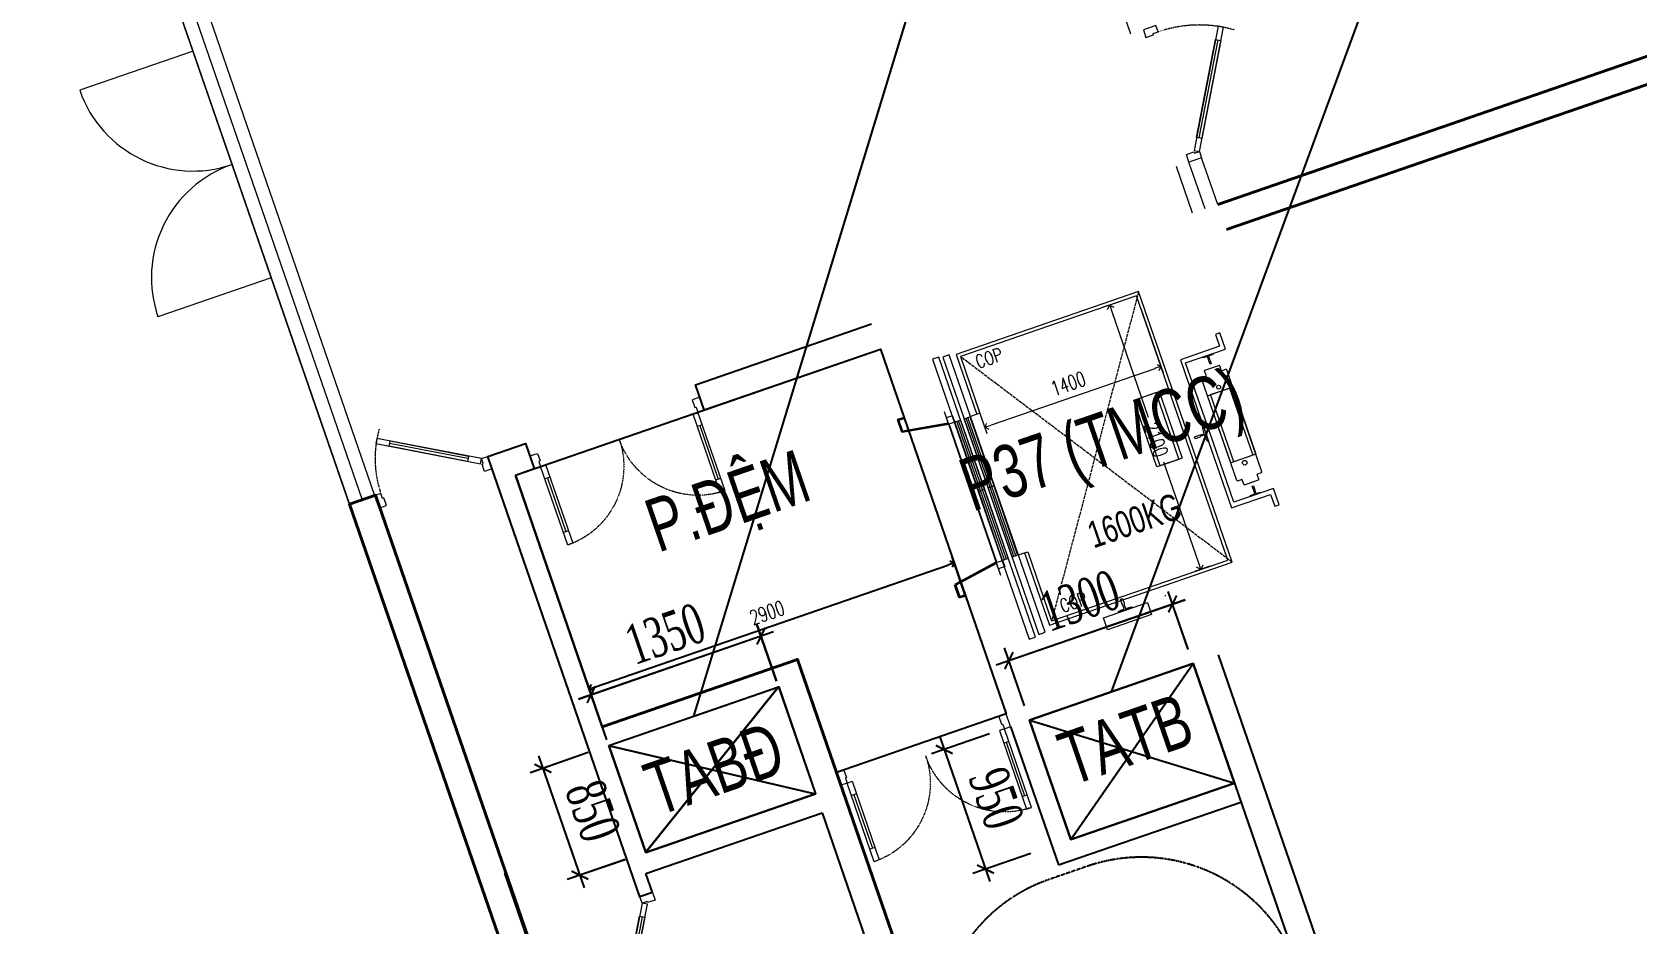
# Model space of a CAD drawing. Header units: millimetres. Extents: x -361340115 to 361596335, y -276742102 to 277032639.
# Drawn here: x 93894 to 105949, y 45384 to 52083 of the extents above; entities that cross this region are included whole.
import ezdxf
from ezdxf.enums import TextEntityAlignment as Align

# ---------------------------------------------------------------- set-up
doc = ezdxf.new("R2010")
doc.units = ezdxf.units.MM
doc.header["$MEASUREMENT"] = 0
for name, pattern in [('Xref_ST_MBDV Cot vach 30.7.2022$0$ACAD_ISO02W100', [15, 12, -3]), ('Xref_ST_MBDV Cot vach 30.7.2022$0$HIDDEN', [0.375, 0.25, -0.125]), ('Xref_ST_MBDV Cot vach 30.7.2022$0$HIDDEN2', [0.1875, 0.125, -0.0625])]:
    doc.linetypes.add(name, pattern=pattern)
for name, color, linetype in [('A-LANDSCAPE', 83, 'Continuous'), ('KT-Net manh', 139, 'Continuous'), ('P - Ong cap nuoc lanh', 4, 'Continuous'), ('Xref_ST_MBDV Cot vach 30.7.2022$0$IDEA - dim', 251, 'Continuous'), ('Xref_ST_MBDV Cot vach 30.7.2022$0$KT-Khuat', 9, 'Xref_ST_MBDV Cot vach 30.7.2022$0$HIDDEN'), ('Xref_ST_MBDV Cot vach 30.7.2022$0$KT-Net manh', 139, 'Continuous'), ('Xref_ST_MBDV Cot vach 30.7.2022$0$KT-Text', 7, 'Continuous'), ('Xref_ST_MBDV Cot vach 30.7.2022$0$ST_MBDV Cot vach 220803$0$Xref_ST_MBDV Cot vach 30.7.2022$0$KT-Tuong', 1, 'Continuous')]:
    doc.layers.add(name, color=color, linetype=linetype)
doc.layers.add('A-REVCLOUD', color=7, linetype='Continuous', true_color=0xfa291e)
for name, color, linetype, lineweight in [('KT-Net cat', 1, 'Continuous', 40), ('KT-Net cua', 87, 'Continuous', 9), ('KT-Net thay', 7, 'Continuous', 15), ('Xref_ST_MBDV Cot vach 30.7.2022$0$CUA', 37, 'Continuous', 13), ('Xref_ST_MBDV Cot vach 30.7.2022$0$KT-Noi that', 36, 'Continuous', 9)]:
    doc.layers.add(name, color=color, linetype=linetype, lineweight=lineweight)
doc.layers.add('MEP', color=130, linetype='Continuous', plot=False)
doc.styles.add('HBA-DimT', font='ARCHS.SHX', dxfattribs={"width": 0.8})
doc.styles.add('vntimeh.shx', font='vntimeh.shx', dxfattribs={"width": 0.65})
doc.styles.add('Xref_ST_MBDV Cot vach 30.7.2022$0$Arial', font='arial.ttf', dxfattribs={"width": 0.7})
doc.styles.add('Xref_ST_MBDV Cot vach 30.7.2022$0$ROMANS', font='ROMANS.SHX')
doc.styles.add('Xref_ST_MBDV Cot vach 30.7.2022$0$xref.N.Cot vach tang N2$0$DIM', font='vnsimli.shx', dxfattribs={"width": 0.7})
doc.dimstyles.new('1-150-HVAC DIM', dxfattribs={"dimscale": 100, "dimtxt": 3, "dimasz": 1, "dimexe": 1, "dimexo": 0, "dimgap": 1, "dimtad": 1, "dimdec": 0, "dimrnd": 10, "dimzin": 0, "dimdsep": 46, "dimtxsty": 'vntimeh.shx', "dimblk": 'ARCHTICK', "dimcen": 0.2, "dimdle": 1, "dimclrd": 7, "dimclre": 7, "dimclrt": 150, "dimadec": 0, "dimazin": 0, "dimtm": 1e-09, "dimtfac": 1, "dimtdec": 0, "dimtix": 1, "dimtmove": 0, "dimatfit": 3, "dimfxl": 3.6, "dimfxlon": 1, "dimtzin": 0, "dimarcsym": 0})
doc.dimstyles.new('HBA_150', dxfattribs={"dimscale": 150, "dimtxt": 2.5, "dimasz": 2, "dimexe": 1, "dimexo": 1, "dimgap": 1, "dimtad": 1, "dimdec": 0, "dimdsep": 46, "dimtxsty": 'HBA-DimT', "dimblk": 'ARCHTICK', "dimcen": 1, "dimdle": 1, "dimclrd": 44, "dimclre": 44, "dimclrt": 256, "dimadec": 1, "dimazin": 2, "dimtfac": 1, "dimtdec": 0, "dimtix": 1, "dimtmove": 1, "dimatfit": 2, "dimldrblk": 'OPEN90', "dimfxl": 4, "dimtolj": 1, "dimtzin": 0, "dimlwd": -1, "dimlwe": -1, "dimarcsym": 0})
doc.dimstyles.new('Xref_ST_MBDV Cot vach 30.7.2022$0$xref.N.Cot vach tang N2$0$CCU 1-100 A1', dxfattribs={"dimscale": 100, "dimtxt": 2.2, "dimasz": 1, "dimexe": 1, "dimexo": 0, "dimgap": 1, "dimtad": 1, "dimdec": 0, "dimdsep": 46, "dimtxsty": 'Xref_ST_MBDV Cot vach 30.7.2022$0$xref.N.Cot vach tang N2$0$DIM', "dimblk1": 'Xref_ST_MBDV Cot vach 30.7.2022$0$xref.N.Cot vach tang N2$0$_ARCHTICK', "dimblk2": 'Xref_ST_MBDV Cot vach 30.7.2022$0$xref.N.Cot vach tang N2$0$_ARCHTICK', "dimsah": 1, "dimcen": 0, "dimdle": 1, "dimclrd": 256, "dimclre": 256, "dimclrt": 31, "dimadec": 0, "dimazin": 0, "dimtfac": 1, "dimtdec": 0, "dimtix": 1, "dimtmove": 2, "dimatfit": 3, "dimldrblk": 'Xref_ST_MBDV Cot vach 30.7.2022$0$xref.N.Cot vach tang N2$0$_ARCHTICK', "dimfxl": 8, "dimtolj": 1, "dimarcsym": 0})

# ---------------------------------------------------------------- blocks, each defined once
blk = doc.blocks.new('*U11')
for p, q in [((-1260, 525), (-1300, 525)), ((-1280, 100), (-1280, 525)), ((-90, 525), (-50, 525)), ((-70, 100), (-70, 525)), ((-1260, 100), (-1300, 100)), ((-90, 100), (-50, 100))]:
    blk.add_line(p, q)
for points in [[(-1300, 0), (-1260, 0), (-1260, 625), (-1300, 625)], [(-50, 0), (-90, 0), (-90, 625), (-50, 625)], [(-1350, -100), (-1290, -100), (-1290, -40), (-1300, -40), (-1300, 0), (-1350, 0)], [(0, -100), (-60, -100), (-60, -40), (-50, -40), (-50, 0), (0, 0)]]:
    blk.add_lwpolyline(points, close=True)
at = {"linetype": 'Xref_ST_MBDV Cot vach 30.7.2022$0$HIDDEN2'}
for centre, start, end in [((-1300, 0), 0, 90), ((-50, 0), 90, 180)]:
    blk.add_arc(centre, 625, start, end, dxfattribs=at)
blk = doc.blocks.new('*U13')
blk.add_line((147, -33), (666, -333))
for points in [[(0, 100), (60, 100), (60, 40), (50, 40), (50, 0), (0, 0)], [(50, 0), (743, -400), (763, -365), (70, 35)], [(900, 100), (840, 100), (840, 40), (850, 40), (850, 0), (900, 0)], [(137, -50), (157, -15), (676, -315), (656, -350)]]:
    blk.add_lwpolyline(points, close=True)
at = {"linetype": 'Xref_ST_MBDV Cot vach 30.7.2022$0$HIDDEN'}
blk.add_arc((50, 0), 800, 324.9505, 0, dxfattribs=at)
blk = doc.blocks.new('Xref_ST_MBDV Cot vach 30.7.2022$0$xref.N.Cot vach tang N2$0$_Open90')
at = {"color": 0, "linetype": 'ByBlock', "lineweight": -2}
for p, q in [((0, 0), (-1, 0)), ((-0.5, 0.5), (0, 0)), ((0, 0), (-0.5, -0.5))]:
    blk.add_line(p, q, dxfattribs=at)
blk = doc.blocks.new('*D31')
at = {"layer": 'Defpoints', "color": 5, "transparency": 16777216}
for p, q in [((100908, 47839), (100804, 48142)), ((98126, 47165), (100773, 48079)), ((98167, 46893), (98062, 47196))]:
    blk.add_line(p, q, dxfattribs=at)
at = {"layer": 'Defpoints', "color": 0, "transparency": 16777216}
for p in [(100820, 48095), (100908, 47839), (98167, 46893)]:
    blk.add_point(p, dxfattribs=at)
at = {"layer": 'Defpoints', "color": 5, "transparency": 16777216, "xscale": 50, "yscale": 50, "zscale": 50}
for p, rotation in [((100820, 48095), 19.04713795401963), ((98079, 47149), 199.0471379540196)]:
    blk.add_blockref('Xref_ST_MBDV Cot vach 30.7.2022$0$xref.N.Cot vach tang N2$0$_Open90', p, dxfattribs=dict(at, rotation=rotation))
at = {"layer": 'Defpoints', "color": 5, "transparency": 16777216, "insert": (99415, 47721), "char_height": 110, "attachment_point": 5, "rotation": 19.0471, "style": 'Xref_ST_MBDV Cot vach 30.7.2022$0$xref.N.Cot vach tang N2$0$DIM'}
blk.add_mtext('\\A1;2900', dxfattribs=at)
blk = doc.blocks.new('Xref_ST_MBDV Cot vach 30.7.2022$0$xref.N.Cot vach tang N2$0$_ARCHTICK')
at = {"color": 0, "linetype": 'ByBlock', "const_width": 0.15}
blk.add_lwpolyline([(-0.5, -0.5), (0.5, 0.5)], dxfattribs=at)
blk = doc.blocks.new('*D48')
at = {"layer": 'Defpoints', "color": 0, "transparency": 16777216}
for p in [(-79431, 38818, 0), (-79498, 38795), (-78746, 36833, 0)]:
    blk.add_point(p, dxfattribs=at)
at = {"layer": 'Xref_ST_MBDV Cot vach 30.7.2022$0$KT-Noi that', "color": 5, "transparency": 16777216}
for p, q in [((-79431, 38818), (-79546, 38779)), ((-79482, 38748), (-79208, 37954)), ((-78829, 36857), (-79092, 37616)), ((-78746, 36833), (-78860, 36794))]:
    blk.add_line(p, q, dxfattribs=at)
for p, xscale, yscale, zscale, rotation in [((-79498, 38795), 50, 50, 50, 109.0471379549027), ((-78813, 36810), 49.99999999999999, 49.99999999999999, 49.99999999999999, 289.0471379549027)]:
    blk.add_blockref('Xref_ST_MBDV Cot vach 30.7.2022$0$xref.N.Cot vach tang N2$0$_Open90', p, dxfattribs=dict(at, xscale=xscale, yscale=yscale, zscale=zscale, rotation=rotation))
at = {"layer": 'Xref_ST_MBDV Cot vach 30.7.2022$0$KT-Noi that', "color": 5, "transparency": 16777216, "insert": (-79150, 37785), "char_height": 110, "attachment_point": 5, "rotation": 289.0471, "style": 'Xref_ST_MBDV Cot vach 30.7.2022$0$xref.N.Cot vach tang N2$0$DIM'}
blk.add_mtext('\\A1;2100', dxfattribs=at)
blk = doc.blocks.new('*D49')
at = {"layer": 'Defpoints', "color": 0, "transparency": 16777216}
for p in [(-79263, 38770, 0), (-80505, 38077), (-80436, 37877)]:
    blk.add_point(p, dxfattribs=at)
at = {"layer": 'Xref_ST_MBDV Cot vach 30.7.2022$0$KT-Noi that', "color": 5, "transparency": 16777216}
for p, q in [((-79263, 38770), (-79096, 38287)), ((-79160, 38317), (-80389, 37893)), ((-80505, 38077), (-80420, 37830))]:
    blk.add_line(p, q, dxfattribs=at)
at = {"layer": 'Xref_ST_MBDV Cot vach 30.7.2022$0$KT-Noi that', "color": 5, "transparency": 16777216, "xscale": 50, "yscale": 50, "zscale": 50}
for p, rotation in [((-79113, 38334), 19.04713795289079), ((-80436, 37877), 199.0471379528908)]:
    blk.add_blockref('Xref_ST_MBDV Cot vach 30.7.2022$0$xref.N.Cot vach tang N2$0$_Open90', p, dxfattribs=dict(at, rotation=rotation))
at = {"layer": 'Xref_ST_MBDV Cot vach 30.7.2022$0$KT-Noi that', "color": 5, "transparency": 16777216, "insert": (-79809, 38205), "char_height": 110, "attachment_point": 5, "rotation": 19.0471, "style": 'Xref_ST_MBDV Cot vach 30.7.2022$0$xref.N.Cot vach tang N2$0$DIM'}
blk.add_mtext('\\A1;1400', dxfattribs=at)
blk = doc.blocks.new('*U60')
blk.add_line((-147, -33), (-580, -283))
for points in [[(-800, 100), (-740, 100), (-740, 40), (-750, 40), (-750, 0), (-800, 0)], [(-50, 0), (-656, -350), (-676, -315), (-70, 35)], [(0, 100), (-60, 100), (-60, 40), (-50, 40), (-50, 0), (0, 0)], [(-137, -50), (-157, -15), (-590, -265), (-570, -300)]]:
    blk.add_lwpolyline(points, close=True)
at = {"linetype": 'Xref_ST_MBDV Cot vach 30.7.2022$0$HIDDEN'}
blk.add_arc((-50, 0), 700, 180, 215.0495, dxfattribs=at)
blk = doc.blocks.new('*U64')
blk.add_line((147, -33), (796, -408))
for points in [[(0, 100), (60, 100), (60, 40), (50, 40), (50, 0), (0, 0)], [(50, 0), (873, -475), (893, -440), (70, 35)], [(1050, 100), (990, 100), (990, 40), (1000, 40), (1000, 0), (1050, 0)], [(137, -50), (157, -15), (806, -390), (786, -425)]]:
    blk.add_lwpolyline(points, close=True)
at = {"linetype": 'Xref_ST_MBDV Cot vach 30.7.2022$0$HIDDEN'}
blk.add_arc((50, 0), 950, 324.9505, 0, dxfattribs=at)
blk = doc.blocks.new('_ARCHTICK')
at = {"color": 0, "linetype": 'ByBlock', "const_width": 0.15}
blk.add_lwpolyline([(-0.5, -0.5), (0.5, 0.5)], dxfattribs=at)
blk = doc.blocks.new('*D201')
at = {"layer": 'Defpoints', "color": 0, "transparency": 16777216}
for p in [(22035, -80390, 0), (22167, -80773, 0), (20891, -81213, 0)]:
    blk.add_point(p, dxfattribs=at)
at = {"layer": 'KT-Net manh', "color": 7, "lineweight": -2, "transparency": 16777216}
for p, q in [((20664, -80863, 0), (22129, -80357, 0)), ((22152, -80730, 0), (22002, -80295, 0)), ((20876, -81170, 0), (20726, -80736, 0))]:
    blk.add_line(p, q, dxfattribs=at)
at = {"layer": 'KT-Net manh', "color": 7, "lineweight": -2, "transparency": 16777216, "xscale": 100, "yscale": 100, "zscale": 100}
for p, rotation in [((22035, -80390, 0), 19.04713795402026), ((20759, -80830, 0), 199.0471379540203)]:
    blk.add_blockref('_ARCHTICK', p, dxfattribs=dict(at, rotation=rotation))
at = {"layer": 'KT-Net manh', "color": 150, "transparency": 16777216, "insert": (21315, -80374, 0), "char_height": 300, "attachment_point": 5, "rotation": 19.0471, "style": 'vntimeh.shx'}
blk.add_mtext('1350', dxfattribs=at)
blk = doc.blocks.new('*D202')
at = {"layer": 'Defpoints', "color": 0, "transparency": 16777216}
for p in [(20891, -81213, 0), (21169, -82017, 0), (20674, -82187, 0)]:
    blk.add_point(p, dxfattribs=at)
at = {"layer": 'KT-Net manh', "color": 7, "lineweight": -2, "transparency": 16777216}
for p, q in [((20737, -81266, 0), (20302, -81417, 0)), ((20364, -81289, 0), (20706, -82282, 0)), ((21014, -82070, 0), (20579, -82220, 0))]:
    blk.add_line(p, q, dxfattribs=at)
at = {"layer": 'KT-Net manh', "color": 7, "lineweight": -2, "transparency": 16777216, "xscale": 100, "yscale": 100, "zscale": 100}
for p, rotation in [((20396, -81384, 0), 109.0456911567902), ((20674, -82187, 0), 289.0456911567902)]:
    blk.add_blockref('_ARCHTICK', p, dxfattribs=dict(at, rotation=rotation))
at = {"layer": 'KT-Net manh', "color": 150, "transparency": 16777216, "insert": (20771, -81704, 0), "char_height": 300, "attachment_point": 5, "rotation": 289.0457, "style": 'vntimeh.shx'}
blk.add_mtext('850', dxfattribs=at)
blk = doc.blocks.new('*D203')
at = {"layer": 'Defpoints', "color": 0, "transparency": 16777216}
for p in [(25126, -80149, 0), (25280, -80597, 0), (24052, -81021, 0)]:
    blk.add_point(p, dxfattribs=at)
at = {"layer": 'KT-Net manh', "color": 7, "lineweight": -2, "transparency": 16777216}
for p, q in [((23802, -80606, 0), (25220, -80117, 0)), ((25243, -80490, 0), (25093, -80055, 0)), ((24014, -80914, 0), (23864, -80479, 0))]:
    blk.add_line(p, q, dxfattribs=at)
at = {"layer": 'KT-Net manh', "color": 7, "lineweight": -2, "transparency": 16777216, "xscale": 100, "yscale": 100, "zscale": 100}
for p, rotation in [((25126, -80149, 0), 19.04713795519104), ((23897, -80574, 0), 199.047137955191)]:
    blk.add_blockref('_ARCHTICK', p, dxfattribs=dict(at, rotation=rotation))
at = {"layer": 'KT-Net manh', "color": 150, "transparency": 16777216, "insert": (24430, -80125, 0), "char_height": 300, "attachment_point": 5, "rotation": 19.0471, "style": 'vntimeh.shx'}
blk.add_mtext('1300', dxfattribs=at)
blk = doc.blocks.new('*D204')
at = {"layer": 'Defpoints', "color": 0, "transparency": 16777216}
for p in [(25280, -80597, 0), (25590, -81495, 0), (23721, -82141, 0)]:
    blk.add_point(p, dxfattribs=at)
at = {"layer": 'KT-Net manh', "color": 7, "lineweight": -2, "transparency": 16777216}
for p, q in [((23751, -81125, 0), (23316, -81275, 0)), ((23378, -81148, 0), (23753, -82235, 0)), ((24061, -82023, 0), (23626, -82173, 0))]:
    blk.add_line(p, q, dxfattribs=at)
at = {"layer": 'KT-Net manh', "color": 7, "lineweight": -2, "transparency": 16777216, "xscale": 100, "yscale": 100, "zscale": 100}
for p, rotation in [((23411, -81243, 0), 109.0471379540137), ((23721, -82141, 0), 289.0471379540137)]:
    blk.add_blockref('_ARCHTICK', p, dxfattribs=dict(at, rotation=rotation))
at = {"layer": 'KT-Net manh', "color": 150, "transparency": 16777216, "insert": (23802, -81610, 0), "char_height": 300, "attachment_point": 5, "rotation": 289.0471, "style": 'vntimeh.shx'}
blk.add_mtext('950', dxfattribs=at)
blk = doc.blocks.new('_Open90')
at = {"color": 0, "linetype": 'ByBlock', "lineweight": -2}
for p, q in [((-0.5, 0.5), (0, 0)), ((0, 0), (-1, 0)), ((0, 0), (-0.5, -0.5))]:
    blk.add_line(p, q, dxfattribs=at)
blk = doc.blocks.new('A$C173A3734')
at = {"layer": 'Xref_ST_MBDV Cot vach 30.7.2022$0$KT-Net manh'}
for p, q in [((-2169.6, -1376.4), (-2137, -1470.7)), ((-1787.5, -1410.6), (-2137, -1470.7)), ((-1789.2, -1405.7), (-2133.6, -1465.4)), ((-1428.5, -2450.4), (-1740.7, -2618.7)), ((-1426.9, -2455.2), (-1734.7, -2620.7)), ((-1708.1, -2713), (-1740.7, -2618.7))]:
    blk.add_line(p, q, dxfattribs=at)
for points in [[(-2169.6, -1376.4), (-2122.4, -1360.1)], [(-2133.6, -1465.4), (-2163.3, -1379.5), (-2120.7, -1364.8)], [(-1734.7, -2620.7), (-1705, -2706.7), (-1662.5, -2692)], [(-1708.1, -2713), (-1660.9, -2696.7)]]:
    blk.add_lwpolyline(points, dxfattribs=at)
at = {"layer": 'Xref_ST_MBDV Cot vach 30.7.2022$0$KT-Noi that', "linetype": 'Continuous', "ltscale": 2}
for p, q in [((-359.2, -415, 0), (-1729.9, -888.2, 0)), ((-374.7, -446.7, 0), (-1698.1, -903.6, 0)), ((310.6, -2431.8), (-374.7, -446.7, 0)), ((342.4, -2447.2), (-359.2, -415, 0)), ((-1860.9, -907), (-1908.2, -923.3)), ((-1908.2, -923.3), (-1182, -3026.5)), ((-1134.8, -3010.1), (-1860.9, -907)), ((-1729.9, -888.2, 0), (-1574.8, -1337.2)), ((-1698.1, -903.6, 0), (-1551.2, -1329)), ((120.4, -907.1), (198.4, -880.2)), ((124.7, -912), (120.4, -907.1)), ((158.5, -902.6), (124.7, -912)), ((166.5, -925.9), (158.5, -902.6)), ((198, -886.7), (165.6, -900.2)), ((165.6, -900.2), (173.6, -923.5)), ((169.1, -935.6), (166.5, -925.9)), ((177.4, -959.6), (169.1, -935.6)), ((173.6, -923.5), (177.1, -932.9)), ((177.1, -932.9), (185.9, -956.7)), ((185.9, -956.7), (177.4, -959.6)), ((198.4, -880.2), (198, -886.7)), ((378.1, -1833.6), (113.4, -1066.8)), ((116.2, -1061), (145.3, -1050.9)), ((148.2, -1045.1), (136.5, -1011.2)), ((139.3, -1005.3), (244, -969.2)), ((261.6, -1005.9), (249.9, -972)), ((267.5, -1008.8), (296.6, -998.7)), ((567.1, -1768.3), (302.4, -1001.6)), ((-394.8, -1231.3), (-205.8, -1166)), ((-371.2, -1223.1), (-229.4, -1174.1)), ((-229.4, -1174.1), (-56.4, -1675.1)), ((-205.8, -1166), (-32.8, -1667)), ((158.3, -1196.9), (347.3, -1131.6)), ((332.5, -1701.6), (158.3, -1196.9)), ((181.9, -1188.7), (323.7, -1139.8)), ((356.2, -1693.5), (181.9, -1188.7)), ((323.7, -1139.8), (497.9, -1644.5)), ((347.3, -1131.6), (521.6, -1636.4)), ((-1820.2, -1316.1), (-1395.9, -2544.9)), ((-221.8, -1732.2), (-394.8, -1231.3)), ((-198.2, -1724.1), (-371.2, -1223.1)), ((-1756.6, -1347), (-1803.8, -1363.3)), ((-1803.8, -1363.3), (-1787.5, -1410.6)), ((-1787.5, -1410.6), (-1740.3, -1394.3)), ((-1423.8, -2448.7), (-1782.8, -1408.9)), ((-1740.3, -1394.3), (-1756.6, -1347)), ((-1551.2, -1329), (-1622.1, -1353.5)), ((120.8, -1434.6), (127.5, -1429.6)), ((133.2, -1482.7), (120.8, -1434.6)), ((127.5, -1429.6), (164.7, -1537.4)), ((59.4, -1505), (95.3, -1492.6)), ((64.6, -1520.1), (59.4, -1505)), ((100.5, -1507.7), (64.6, -1520.1)), ((95.3, -1492.6), (105.8, -1492.2)), ((109, -1501.6), (100.5, -1507.7)), ((105.8, -1492.2), (133.2, -1482.7)), ((136.4, -1492.2), (109, -1501.6)), ((156.4, -1537.7), (136.4, -1492.2)), ((164.7, -1537.4), (156.4, -1537.7)), ((-32.8, -1667), (-221.8, -1732.2)), ((-56.4, -1675.1), (-198.2, -1724.1)), ((521.6, -1636.4), (332.5, -1701.6)), ((497.9, -1644.5), (356.2, -1693.5)), ((543.9, -1823.5), (532.3, -1790.1)), ((535.2, -1784.2), (564.3, -1774.2)), ((383.9, -1836.4), (413, -1826.4)), ((430.4, -1862.6), (418.9, -1829.2)), ((436.3, -1865.5), (541, -1829.3)), ((559.5, -1926.1), (481.5, -1953)), ((493.9, -1876.5), (502.5, -1873.6)), ((502.7, -1900.4), (493.9, -1876.5)), ((502.5, -1873.6), (510.7, -1897.6)), ((506.2, -1909.8), (502.7, -1900.4)), ((514.3, -1933.1), (506.2, -1909.8)), ((510.7, -1897.6), (513.3, -1907.3)), ((513.3, -1907.3), (521.3, -1930.6)), ((521.3, -1930.6), (555.1, -1921.3)), ((555.1, -1921.3), (559.5, -1926.1)), ((481.5, -1953), (481.9, -1946.6)), ((481.9, -1946.6), (514.3, -1933.1)), ((-1263.1, -2393.2), (-1192.2, -2368.8)), ((-1215.9, -2376.9, 0), (-1028.2, -2920.4, 0)), ((-1192.2, -2368.8), (-1012.7, -2888.7)), ((-1428.5, -2450.4), (-1381.3, -2434)), ((-1412.2, -2497.6), (-1428.5, -2450.4)), ((-1365, -2481.3), (-1412.2, -2497.6)), ((-1381.3, -2434), (-1365, -2481.3)), ((-1028.2, -2920.4, 0), (342.4, -2447.2)), ((-1012.7, -2888.7), (310.6, -2431.8)), ((-495.5, -2726), (-480.4, -2720.7)), ((-483.1, -2761.9), (-495.5, -2726)), ((-477, -2770.4), (-483.1, -2761.9)), ((-480.4, -2720.7), (-468, -2756.7)), ((-467.6, -2797.8), (-477, -2770.4)), ((-468, -2756.7), (-467.6, -2767.1)), ((-467.6, -2767.1), (-458.1, -2794.5)), ((-158.3, -2703.7), (-158.6, -2695.3)), ((-513, -2817.7), (-467.6, -2797.8)), ((-405, -2788.9), (-512.8, -2826.1)), ((-458.1, -2794.5), (-410, -2782.1)), ((-410, -2782.1), (-405, -2788.9)), ((-1182, -3026.5), (-1134.8, -3010.1))]:
    blk.add_line(p, q, dxfattribs=at)
at = {"layer": 'Xref_ST_MBDV Cot vach 30.7.2022$0$KT-Noi that', "linetype": 'Xref_ST_MBDV Cot vach 30.7.2022$0$ACAD_ISO02W100', "ltscale": 2}
for p, q in [((-359.2, -415, 0), (-1012.7, -2888.7)), ((342.4, -2447.2), (-1698.1, -903.6, 0))]:
    blk.add_line(p, q, dxfattribs=at)
at = {"layer": 'Xref_ST_MBDV Cot vach 30.7.2022$0$KT-Noi that', "linetype": 'Continuous', "ltscale": 2}
for points in [[(146.1, -1483.5), (338.1, -2039.6), (632.1, -1938.1), (663.1, -2027.9), (696.2, -2016.5), (653.8, -1893.6), (355.1, -1996.7), (174.5, -1473.7), (-6, -950.8), (292.7, -847.7), (250.2, -724.8), (217.1, -736.2), (248.1, -826), (-45.8, -927.5), (146.1, -1483.5)], [(-1062.4, -2974.6), (-1782, -890.3), (-1829.3, -906.6), (-1109.7, -2990.9)], [(-1740.3, -1394.3), (-1697.7, -1379.6), (-1518.2, -1899.5), (-1560.8, -1914.2)], [(-1669.4, -1369.8), (-1626.8, -1355.1), (-1447.3, -1875), (-1489.9, -1889.7)], [(-1560.8, -1914.2), (-1518.2, -1899.5), (-1338.7, -2419.4), (-1381.3, -2434)], [(-1489.9, -1889.7), (-1447.3, -1875), (-1267.9, -2394.9), (-1310.4, -2409.6)], [(-458.9, -2807.5), (-293.5, -2750.4), (-262.2, -2841.1), (-427.6, -2898.2), (-593, -2955.3), (-624.3, -2864.6), (-458.9, -2807.5)]]:
    blk.add_lwpolyline(points, close=True, dxfattribs=at)
for points in [[(-1546.6, -1909.3), (-1726.1, -1389.4)], [(-1532.4, -1904.4), (-1711.9, -1384.5)], [(-1475.7, -1884.8), (-1655.2, -1364.9)], [(-1461.5, -1879.9), (-1641, -1360)], [(-1367.1, -2429.1), (-1546.6, -1909.3)], [(-1352.9, -2424.2), (-1532.4, -1904.4)], [(-1296.2, -2404.7), (-1475.7, -1884.8)], [(-1282, -2399.8), (-1461.5, -1879.9)]]:
    blk.add_lwpolyline(points, dxfattribs=at)
for centre, radius in [((242, -1133.1), 14.5), ((437.8, -1700.2), 17.5)]:
    blk.add_circle(centre, radius, dxfattribs=at)
for centre, start, end in [((117.7, -1065.3), 109.04714, 199.04714), ((140.8, -1009.7), 109.04714, 199.04714), ((143.8, -1046.6), 289.04714, 19.04714), ((245.5, -973.5), 19.04714, 109.04714), ((266, -1004.4), 199.04714, 289.04714), ((298.1, -1003.1), 19.04714, 109.04714), ((536.7, -1788.6), 109.04714, 199.04714), ((562.8, -1769.8), 289.04714, 19.04714), ((382.4, -1832.1), 199.04714, 289.04714), ((414.5, -1830.7), 19.04714, 109.04714), ((434.8, -1861.1), 199.04714, 289.04714), ((539.5, -1825), 289.04714, 19.04714)]:
    blk.add_arc(centre, 4.61, start, end, dxfattribs=at)
at = {"layer": 'Xref_ST_MBDV Cot vach 30.7.2022$0$KT-Noi that', "linetype": 'Continuous', "ltscale": 2, "style": 'Xref_ST_MBDV Cot vach 30.7.2022$0$ROMANS', "width": 0.75}
for p in [(-1482.9, -914, 0), (-849.8, -2747.8)]:
    blk.add_text('COP', height=100, rotation=19.04714, dxfattribs=at).set_placement(p, align=Align.MIDDLE)
at = {"layer": 'Xref_ST_MBDV Cot vach 30.7.2022$0$KT-Noi that', "color": 5}
dim = blk.add_linear_dim(base=(-1514.8, -1434.6), p1=(-342.1, -541.3, 0), p2=(-1583.9, -1234.5), angle=199.04714, dimstyle='Xref_ST_MBDV Cot vach 30.7.2022$0$xref.N.Cot vach tang N2$0$CCU 1-100 A1', override={"dimscale": 50, "dimblk1": 'Xref_ST_MBDV Cot vach 30.7.2022$0$xref.N.Cot vach tang N2$0$_Open90', "dimblk2": 'Xref_ST_MBDV Cot vach 30.7.2022$0$xref.N.Cot vach tang N2$0$_Open90', "dimclrd": 5, "dimclre": 5, "dimclrt": 5, "dimlwd": 65535, "dimlwe": 65535}, dxfattribs=at)
dim.commit()
dim.dimension.update_dxf_attribs({"geometry": '*D49', "text_midpoint": (-887.3, -1106.9), "insert": (78921.3, -39311.5)})
dim = blk.add_linear_dim(base=(-577.2, -516.6, 0), p1=(175.4, -2478.5), p2=(-510, -493.4, 0), angle=289.04714, dimstyle='Xref_ST_MBDV Cot vach 30.7.2022$0$xref.N.Cot vach tang N2$0$CCU 1-100 A1', override={"dimscale": 50, "dimblk1": 'Xref_ST_MBDV Cot vach 30.7.2022$0$xref.N.Cot vach tang N2$0$_Open90', "dimblk2": 'Xref_ST_MBDV Cot vach 30.7.2022$0$xref.N.Cot vach tang N2$0$_Open90', "dimclrd": 5, "dimclre": 5, "dimclrt": 5, "dimlwd": 65535, "dimlwe": 65535}, dxfattribs=at)
dim.commit()
dim.dimension.update_dxf_attribs({"geometry": '*D48', "text_midpoint": (-228.5, -1526.5, 0), "dimtype": 128, "insert": (78921.3, -39311.5)})
blk = doc.blocks.new('A$C3d8987ab')
at = {"layer": 'A-REVCLOUD', "color": 6}
for points, elevation in [([(21529.1, -80993), (29431.3, -55095.6), (43015, -55095.6)], -0.1), ([(43106.7, -58962.5), (32706.7, -58962.5), (24665.9, -80809.3)], 0), ([(24361.5, -81919.4), (24051.5, -81021.4), (25280.3, -80597.2), (25590.4, -81495.1), (24361.5, -81919.4)], 0), ([(24361.5, -81919.4), (25280.3, -80597.2)], 0), ([(24051.5, -81021.4), (25590.4, -81495.1)], 0)]:
    blk.add_lwpolyline(points, dxfattribs=dict(at, elevation=elevation))
at = {"layer": 'A-REVCLOUD', "color": 6, "extrusion": (4.57368e-06, 2.23012e-06, 1), "elevation": -0.1}
blk.add_lwpolyline([(20891.1, -81213.1), (22167.2, -80772.7), (22444.6, -81576.3), (21168.5, -82016.7)], close=True, dxfattribs=at)
for points in [[(22167.2, -80772.7), (21168.4, -82016.8)], [(20891.1, -81213.1), (22444.5, -81576.3)]]:
    blk.add_lwpolyline(points, dxfattribs=at)
at = {"layer": 'KT-Net manh', "color": 3}
for p1, p2, distance, picture, middle in [((24051.5, -81021.4, 0), (25280.3, -80597.2, 0), 473.7, '*D203', (24429.7, -80125.2, 0)), ((20891.1, -81213.1, 0), (22167.1, -80772.6, 0), 405.1, '*D201', (21315.3, -80373.6, 0)), ((25280.3, -80597.2, 0), (25590.4, -81495.1, 0), -1977.9, '*D204', (23802.1, -81610, 0)), ((20891.1, -81213.1, 0), (21168.5, -82016.7, 0), -523.5, '*D202', (20771.4, -81704.1, 0))]:
    dim = blk.add_aligned_dim(p1=p1, p2=p2, distance=distance, dimstyle='1-150-HVAC DIM', dxfattribs=at)
    dim.commit()
    dim.dimension.update_dxf_attribs({"geometry": picture, "text_midpoint": middle})
blk = doc.blocks.new('RKWEWE')
at = {"layer": 'P - Ong cap nuoc lanh'}
blk.add_leader([(109316, 50531, 0), (100850, 75435, 0), (80595, 75435, 0)], dimstyle='HBA_150', override={"dimgap": 1, "dimtad": 0}, dxfattribs=at)
blk = doc.blocks.new('A$Cd3fdeb23')
blk.add_blockref('RKWEWE', (-181388, -20650, 0))
blk.add_blockref('A$C3d8987ab', (-104054, 107286, 0))

msp = doc.modelspace()

# ---------------------------------------------------------------- hatches: boundary and pattern name
at = {"layer": 'A-LANDSCAPE'}
h = msp.add_hatch(dxfattribs=at)
h.set_pattern_fill('GRASS', color=256, scale=300)
h.set_pattern_definition([(109.04714, (160238.8, 39304.5), (-269.7463, 131.28946), [56.25, -368.0141]), (64.04714, (160238.8, 39304.5), (-269.7463, 131.2895), [56.25, -243.75]), (154.04714, (160238.8, 39304.5), (-131.2895, -269.7463), [56.25, -243.75])])
h.paths.add_polyline_path([(84221.4, 47516), (85710.2, 48030), (86092, 46924), (84603.2, 46410)], flags=16)
h.paths.add_polyline_path([(93574.9, 58817.4), (94633.6, 59182.9), (95449.5, 56819.8), (94390.8, 56454.3)], flags=16)
h.paths.add_polyline_path([(94655.2, 55381.9), (95903, 55812.6), (96271.8, 54744.5), (95024, 54313.7)], flags=16)
h.paths.add_polyline_path([(81932.7, 50746), (82405.3, 50909.2), (83384.3, 48073.5), (82911.7, 47910.3)], flags=16)
edge = h.paths.add_edge_path()
edge.add_line((84818.5, 54914.9), (88983.3, 56352.8))
edge.add_arc((89962.3, 53517), 3000, 19.04714, 109.04714, ccw=False)
edge.add_line((92798.1, 54496), (93091.3, 53646.6))
edge.add_line((93091.3, 53646.6), (97623.4, 55211.3))
edge.add_line((97623.4, 55211.3), (96895.7, 57319.2))
edge.add_line((96895.7, 57319.2), (99925.6, 58365.3))
edge.add_arc((101913.3, 58259.1), 1990.5, -59.10039, 176.94097, ccw=False)
edge.add_line((102935.6, 56551.1), (103383.5, 55253.7))
edge.add_line((103383.5, 55253.7), (107227.9, 56580.4))
edge.add_line((107227.9, 56580.4), (107508.3, 57561.6))
edge.add_arc((108469.8, 57286.9), 1000, 109.04714, 164.05083, ccw=False)
edge.add_line((108143.4, 58232.1), (109438.5, 58679.2))
edge.add_line((109438.5, 58679.2), (110580.7, 55370.9))
edge.add_line((110580.7, 55370.9), (112192.2, 55927.2))
edge.add_line((112192.2, 55927.2), (109587.7, 63473.7))
edge.add_arc((106645.8, 61707.3), 3431.4, 30.98173, 105.75203)
edge.add_line((105714.2, 65009.9), (76278.5, 54854.8))
edge.add_arc((77468.9, 51404.3), 3650, 109.03403, 207.7412)
edge.add_line((74238.4, 49705.3), (77737.9, 43828.7))
edge.add_line((77737.9, 43828.7), (83041.8, 45659.9))
edge.add_line((83041.8, 45659.9), (82976.5, 45848.9))
edge.add_line((82976.5, 45848.9), (89901.3, 48239.5))
edge.add_line((89901.3, 48239.5), (89160.5, 50385))
edge.add_line((89160.5, 50385), (86679.3, 49528.4))
edge.add_arc((85748.4, 52221.5), 2849.4, 109.04714, 289.06955, ccw=False)
h = msp.add_hatch(dxfattribs=at)
h.set_pattern_fill('GRASS', color=256, scale=300)
h.set_pattern_definition([(109.04714, (211384.8, 56962.35), (-269.7463, 131.28946), [56.25, -368.0141]), (64.04714, (211384.8, 56962.35), (-269.7463, 131.2895), [56.25, -243.75]), (154.04714, (211384.8, 56962.35), (-131.2895, -269.7463), [56.25, -243.75])])
edge = h.paths.add_edge_path()
edge.add_spline(control_points=[(134329.4, 22776.3), (134427.5, 19328.2), (131017.1, 18809.7), (127606.7, 18291.3), (126675.7, 21612.9), (125744.7, 24934.4), (128927.7, 26264.1)], knot_values=[2, 2, 2, 3.4483736, 3.4483736, 4.8967472, 4.8967472, 6.3451208, 6.3451208, 6.3451208], weights=[1, 0.7490384, 1, 0.7490384, 1, 0.7490384, 1], degree=2, periodic=0)
edge.add_spline(control_points=[(128927.7, 26264.1), (129840.3, 26579.1), (130752.8, 26894.2)], knot_values=[6.3451208, 6.3451208, 6.3451208, 7.3451208, 7.3451208, 7.3451208], weights=[1, 1, 1], degree=2, periodic=0)
edge.add_spline(control_points=[(130752.8, 26894.2), (130229.4, 28410.4), (129705.9, 29926.6)], knot_values=[7.3451208, 7.3451208, 7.3451208, 8.3451208, 8.3451208, 8.3451208], weights=[1, 1, 1], degree=2, periodic=0)
edge.add_spline(control_points=[(129705.9, 29926.6), (127986.5, 29333), (126267, 28739.4)], knot_values=[8.3451208, 8.3451208, 8.3451208, 9.3451208, 9.3451208, 9.3451208], weights=[1, 1, 1], degree=2, periodic=0)
edge.add_spline(control_points=[(126267, 28739.4), (126062.3, 29788.3), (125045.8, 30118.6)], knot_values=[9.3451208, 9.3451208, 9.3451208, 10.4090512, 10.4090512, 10.4090512], weights=[1, 0.8618119, 1], degree=2, periodic=0)
edge.add_spline(control_points=[(125045.8, 30118.6), (122799.5, 30611), (122281.7, 32851.5), (121763.8, 35092.1), (123566.1, 36520.3)], knot_values=[10.4090512, 10.4090512, 10.4090512, 11.5368958, 11.5368958, 12.6647404, 12.6647404, 12.6647404], weights=[1, 0.8451651, 1, 0.8451651, 1], degree=2, periodic=0)
edge.add_spline(control_points=[(123566.1, 36520.3), (124280.9, 38718.3), (122133.1, 39572.1)], knot_values=[12.6647404, 12.6647404, 12.6647404, 14.1715455, 14.1715455, 14.1715455], weights=[1, 0.7293653, 1], degree=2, periodic=0)
edge.add_spline(control_points=[(122133.1, 39572.1), (120289.4, 40437.7), (120971.1, 42357.1)], knot_values=[14.1715455, 14.1715455, 14.1715455, 15.6446197, 15.6446197, 15.6446197], weights=[1, 0.7407991, 1], degree=2, periodic=0)
edge.add_spline(control_points=[(120971.1, 42357.1), (121570.7, 43812), (120444.3, 44911)], knot_values=[15.6446197, 15.6446197, 15.6446197, 16.8331819, 16.8331819, 16.8331819], weights=[1, 0.8285513, 1], degree=2, periodic=0)
edge.add_spline(control_points=[(120444.3, 44911), (119648.3, 45675.7), (118852.3, 46440.5)], knot_values=[16.8331819, 16.8331819, 16.8331819, 17.8331819, 17.8331819, 17.8331819], weights=[1, 1, 1], degree=2, periodic=0)
edge.add_spline(control_points=[(118852.3, 46440.5), (118375.9, 46898.2), (118135.8, 47513.6)], knot_values=[17.8331819, 17.8331819, 17.8331819, 18.2666754, 18.2666754, 18.2666754], weights=[1, 0.9766022, 1], degree=2, periodic=0)
edge.add_spline(control_points=[(118135.8, 47513.6), (111293.6, 45150.8), (104451.4, 42788)], knot_values=[18.2666754, 18.2666754, 18.2666754, 19.2666754, 19.2666754, 19.2666754], weights=[1, 1, 1], degree=2, periodic=0)
edge.add_spline(control_points=[(104451.4, 42788), (104696, 42079.5), (104940.7, 41371)], knot_values=[19.2666754, 19.2666754, 19.2666754, 20.2666754, 20.2666754, 20.2666754], weights=[1, 1, 1], degree=2, periodic=0)
edge.add_spline(control_points=[(104940.7, 41371), (102175.6, 40416.3), (99410.6, 39461.7)], knot_values=[20.2666754, 20.2666754, 20.2666754, 21.2666754, 21.2666754, 21.2666754], weights=[1, 1, 1], degree=2, periodic=0)
edge.add_spline(control_points=[(99410.6, 39461.7), (99590.7, 38939.6), (99770.8, 38417.5)], knot_values=[21.2666754, 21.2666754, 21.2666754, 22.2666754, 22.2666754, 22.2666754], weights=[1, 1, 1], degree=2, periodic=0)
edge.add_spline(control_points=[(99770.8, 38417.5), (105230.6, 40301.2), (110690.3, 42184.8)], knot_values=[22.2666754, 22.2666754, 22.2666754, 23.2666754, 23.2666754, 23.2666754], weights=[1, 1, 1], degree=2, periodic=0)
edge.add_spline(control_points=[(110690.3, 42184.8), (110749.3, 42231.2), (110756.6, 42305.9)], knot_values=[23.2666754, 23.2666754, 23.2666754, 24.0727035, 24.0727035, 24.0727035], weights=[1, 0.9198831, 1], degree=2, periodic=0)
edge.add_spline(control_points=[(110756.6, 42305.9), (110868.5, 42820.9), (110980.4, 43335.8)], knot_values=[24.0727035, 24.0727035, 24.0727035, 25.0727035, 25.0727035, 25.0727035], weights=[1, 1, 1], degree=2, periodic=0)
edge.add_spline(control_points=[(110980.4, 43335.8), (111105.8, 43953), (111708.3, 44136.3)], knot_values=[25.0727035, 25.0727035, 25.0727035, 26.1476987, 26.1476987, 26.1476987], weights=[1, 0.8589926, 1], degree=2, periodic=0)
edge.add_spline(control_points=[(111708.3, 44136.3), (113914.5, 44895.3), (116120.7, 45654.2)], knot_values=[26.1476987, 26.1476987, 26.1476987, 27.1476987, 27.1476987, 27.1476987], weights=[1, 1, 1], degree=2, periodic=0)
edge.add_spline(control_points=[(116120.7, 45654.2), (116983.4, 45952.4), (117281.7, 45089.7)], knot_values=[27.1476987, 27.1476987, 27.1476987, 28.71843, 28.71843, 28.71843], weights=[1, 0.7071298, 1], degree=2, periodic=0)
edge.add_spline(control_points=[(117281.7, 45089.7), (121446.3, 33044.3), (125610.9, 20999)], knot_values=[28.71843, 28.71843, 28.71843, 29.71843, 29.71843, 29.71843], weights=[1, 1, 1], degree=2, periodic=0)
edge.add_spline(control_points=[(125610.9, 20999), (126798.1, 17565.5), (130431, 17565.5)], knot_values=[29.71843, 29.71843, 29.71843, 30.9563482, 30.9563482, 30.9563482], weights=[1, 0.8144828, 1], degree=2, periodic=0)
edge.add_line((130431, 17565.5), (135970.9, 17565.5))
edge.add_spline(control_points=[(135970.9, 17565.5), (141429.1, 17565.5), (141429.1, 24644.3)], knot_values=[31.9563482, 31.9563482, 31.9563482, 33.5271445, 33.5271445, 33.5271445], weights=[1, 0.7071068, 1], degree=2, periodic=0)
edge.add_spline(control_points=[(141429.1, 24644.3), (141429.1, 25654.9), (141429.1, 26665.5)], knot_values=[33.5271445, 33.5271445, 33.5271445, 34.5271445, 34.5271445, 34.5271445], weights=[1, 1, 1], degree=2, periodic=0)
edge.add_spline(control_points=[(141429.1, 26665.5), (140899.6, 26665.4), (140370.1, 26665.2)], knot_values=[34.5271445, 34.5271445, 34.5271445, 35.5271445, 35.5271445, 35.5271445], weights=[1, 1, 1], degree=2, periodic=0)
edge.add_spline(control_points=[(140370.1, 26665.2), (140370, 23178.3), (138639.9, 23177.9), (136909.7, 23177.6), (136909.2, 26664.5)], knot_values=[35.5271445, 35.5271445, 35.5271445, 37.0977701, 37.0977701, 38.6683956, 38.6683956, 38.6683956], weights=[1, 0.7071672, 1, 0.7071672, 1], degree=2, periodic=0)
edge.add_spline(control_points=[(136909.2, 26664.5), (135619.3, 26665.6), (134329.4, 26666.8)], knot_values=[0, 0, 0, 1, 1, 1], weights=[1, 1, 1], degree=2, periodic=0)
edge.add_spline(control_points=[(134329.4, 26666.8), (134329.4, 24721.6), (134329.4, 22776.3)], knot_values=[1, 1, 1, 2, 2, 2], weights=[1, 1, 1], degree=2, periodic=0)
h.paths.add_polyline_path([(125626.2, 26116.5), (125202.2, 27344.5), (129266.4, 28747.6), (129690.3, 27519.6)], flags=16)
h.paths.add_polyline_path([(134601.1, 26178), (135902.7, 26176.3), (135902.7, 22090.5), (134601.1, 22090.5)], flags=16)
h.paths.add_polyline_path([(135799.2, 21890.5), (135803.1, 19293), (134698.1, 19299.4), (134699.2, 21891)], flags=16)

# ---------------------------------------------------------------- linework, layer by layer
at = {"layer": 'A-REVCLOUD', "color": 6}
for points in [[(101696.2, 46016.9), (101386.2, 46914.9), (102615, 47339.1), (102925, 46441.1), (101696.2, 46016.9)], [(101696.2, 46016.9), (102615, 47339.1)], [(101386.2, 46914.9), (102925, 46441.1)]]:
    msp.add_lwpolyline(points, dxfattribs=at)
at = {"layer": 'A-REVCLOUD', "color": 6, "extrusion": (4.57368e-06, 2.23012e-06, 1), "elevation": -3}
msp.add_lwpolyline([(98225.8, 46723.2), (99501.9, 47163.5), (99779.2, 46360), (98503.2, 45919.6)], close=True, dxfattribs=at)
for points in [[(99501.9, 47163.5), (98503.1, 45919.5)], [(98225.8, 46723.2), (99779.1, 46359.9)]]:
    msp.add_lwpolyline(points, dxfattribs=at)
at = {"layer": 'Defpoints'}
for points in [[(97524.1, 48755.3), (100265.4, 49701.7), (101211.8, 46960.4), (99935.7, 46519.9), (99642, 47370.6), (98176.8, 46864.8)], [(101696.2, 46016.9), (102925, 46441.1), (102615, 47339.1), (101386.2, 46914.9)], [(98225.8, 46723), (99501.9, 47163.5), (99779.3, 46360.1), (98503.2, 45919.5)]]:
    msp.add_lwpolyline(points, close=True, dxfattribs=at)
at = {"layer": 'KT-Net cat'}
msp.add_line((102864.8, 50599.1), (107066.3, 52049.7), dxfattribs=at)
for points in [[(102799.5, 50788.2), (107001, 52238.7)], [(98176.8, 46864.8), (99642, 47370.6), (101991.6, 40564.8), (104827.4, 41543.8), (104892.7, 41354.8), (99410.2, 39462), (96277.3, 48536.4), (96471.9, 48603.6), (99539.6, 39718.2)]]:
    msp.add_lwpolyline(points, dxfattribs=at)
at = {"layer": 'KT-Net cua'}
for points in [[(95102.5, 51939.3), (94251.8, 51645.6)], [(95689.9, 50237.8), (94839.2, 49944.1)]]:
    msp.add_lwpolyline(points, dxfattribs=at)
for centre, start, end in [((95102.5, 51939.3), 199.04714, 289.04714), ((95689.9, 50237.8), 109.04714, 199.04714)]:
    msp.add_arc(centre, 900, start, end, dxfattribs=at)
at = {"layer": 'KT-Net thay', "elevation": 0}
msp.add_lwpolyline([(99410.2, 39462), (94482.6, 53735.3), (101004.8, 55987.1), (102214.2, 52483.6), (123506.8, 59832), (126735.6, 50480), (104421, 42778.8), (104910.5, 41360.9)], close=True, dxfattribs=at)
at = {"layer": 'KT-Net thay'}
for points in [[(102146.7, 52066.2), (100881, 55732.8), (98659.7, 54965.9)], [(96893, 54567.5), (94482.6, 53735.3), (96277.3, 48536.4)], [(96925.6, 54473), (94609.7, 53673.4), (96371.8, 48569)], [(96958.2, 54378.4), (94736.9, 53611.5), (96466.3, 48601.6)], [(102799.5, 50788.2), (102678.4, 51139)], [(102610.5, 50722.9), (102489.4, 51073.7)], [(102705, 50755.5), (102583.9, 51106.3)]]:
    msp.add_lwpolyline(points, dxfattribs=at)
at = {"layer": 'Xref_ST_MBDV Cot vach 30.7.2022$0$IDEA - dim', "color": 1}
for p, q in [((98942, 49244.8), (100265.4, 49701.7)), ((97524.1, 48755.3), (97665.9, 48804.2)), ((97524.1, 48755.3), (98176.8, 46864.8)), ((99501.9, 47163.5), (99779.3, 46360.1)), ((101244.4, 46865.9), (101603.4, 45826.1)), ((98225.8, 46723), (98503.2, 45919.5)), ((98503.2, 45919.5), (99779.3, 46360.1)), ((101603.4, 45826.1), (102974, 46299.3)), ((98504.9, 45761.4), (99828.2, 46218.3)), ((99828.2, 46218.3), (100888.8, 43146.2)), ((98620.2, 42363), (97445.4, 45765.9)), ((98553.8, 45619.6), (98504.9, 45761.4)), ((98553.8, 45619.6), (98504.9, 45761.4))]:
    msp.add_line(p, q, dxfattribs=at)
for points in [[(98942, 49244.8), (98876.7, 49433.8), (100200.1, 49890.7)], [(98553.8, 45619.6), (98459.3, 45587), (97317.1, 48895.4), (97600.6, 48993.3), (97665.9, 48804.2)], [(102804.1, 47404.4), (104892.7, 41354.8)], [(102615, 47339.1), (104638.4, 41478.6)], [(98225.8, 46723), (99501.9, 47163.5)], [(101386.2, 46914.9), (101696.2, 46016.9), (102925, 46441.1)]]:
    msp.add_lwpolyline(points, dxfattribs=at)
at = {"layer": 'Xref_ST_MBDV Cot vach 30.7.2022$0$KT-Khuat', "linetype": 'Xref_ST_MBDV Cot vach 30.7.2022$0$HIDDEN', "ltscale": 5}
for p, q in [((101696.2, 46016.9), (102615, 47339.1)), ((98503.2, 45919.5), (99501.9, 47163.5)), ((101386.2, 46914.9), (102925, 46441.1)), ((98225.8, 46723), (99779.3, 46360.1))]:
    msp.add_line(p, q, dxfattribs=at)
at = {"layer": 'Xref_ST_MBDV Cot vach 30.7.2022$0$KT-Net manh', "linetype": 'Xref_ST_MBDV Cot vach 30.7.2022$0$HIDDEN'}
msp.add_lwpolyline([(103408, 45042.1, 0.4141313), (101818.8, 45815.9), (101534.7, 45717.8, 0.4141313), (100761.3, 44128.4, 1.0000292)], format="xyb", dxfattribs=at)

# ---------------------------------------------------------------- block references
at = {"layer": 'KT-Net cua', "rotation": 109.0471379528691}
msp.add_blockref('*U64', (102678.4, 51139), dxfattribs=at)
at = {"layer": 'MEP'}
msp.add_blockref('A$C3d8987ab', (77334.7, 127936.3, 0), dxfattribs=at)
at = {"layer": 'Xref_ST_MBDV Cot vach 30.7.2022$0$CUA', "rotation": 199.0471379528693}
msp.add_blockref('*U13', (97317.1, 48895.4), dxfattribs=at)
at = {"layer": 'Xref_ST_MBDV Cot vach 30.7.2022$0$CUA', "xscale": -1}
for name, p, rotation in [('*U11', (98942, 49244.8), 199.0471379530761), ('*U11', (101244.4, 46865.9), 199.0471379530761), ('*U60', (98459.3, 45587), 289.0471379551669)]:
    msp.add_blockref(name, p, dxfattribs=dict(at, rotation=rotation))
at = {"layer": 'Xref_ST_MBDV Cot vach 30.7.2022$0$ST_MBDV Cot vach 220803$0$Xref_ST_MBDV Cot vach 30.7.2022$0$KT-Tuong'}
msp.add_blockref('A$C173A3734', (102564.9, 50548.5), dxfattribs=at)

# ---------------------------------------------------------------- texts
at = {"layer": 'Xref_ST_MBDV Cot vach 30.7.2022$0$KT-Text', "extrusion": (-4.67132e-09, 1.35303e-08, 1), "style": 'Xref_ST_MBDV Cot vach 30.7.2022$0$Arial', "width": 0.7}
msp.add_text('P37 (TMCC)', height=400, rotation=19.04714, dxfattribs=at).set_placement((101994.1, 48836), align=Align.CENTER)
at = {"layer": 'Xref_ST_MBDV Cot vach 30.7.2022$0$KT-Text', "extrusion": (-7.73991e-08, -2.60739e-08, 1), "style": 'Xref_ST_MBDV Cot vach 30.7.2022$0$Arial', "width": 0.7}
for s, p in [('P.ĐỆM', (99182.1, 48373.4)), ('TATB', (102172.1, 46582.1)), ('TABĐ', (99082.8, 46361.9))]:
    msp.add_text(s, height=400, rotation=19.04714, dxfattribs=at).set_placement(p, align=Align.CENTER)
at = {"layer": 'Xref_ST_MBDV Cot vach 30.7.2022$0$KT-Text', "extrusion": (7.27278e-08, 3.96042e-08, 1), "style": 'Xref_ST_MBDV Cot vach 30.7.2022$0$Arial', "width": 0.7}
msp.add_text('1600KG', height=200, rotation=19.04714, dxfattribs=at).set_placement((102206.5, 48320.6), align=Align.CENTER)

# ---------------------------------------------------------------- dimensions: what is measured, and where the dimension line sits
at = {"layer": 'Defpoints', "color": 5}
dim = msp.add_linear_dim(base=(100820, 48095.1), p1=(98167.1, 46892.8), p2=(100908.3, 47839.2), angle=19.04714, dimstyle='Xref_ST_MBDV Cot vach 30.7.2022$0$xref.N.Cot vach tang N2$0$CCU 1-100 A1', override={"dimscale": 50, "dimblk1": 'Xref_ST_MBDV Cot vach 30.7.2022$0$xref.N.Cot vach tang N2$0$_Open90', "dimblk2": 'Xref_ST_MBDV Cot vach 30.7.2022$0$xref.N.Cot vach tang N2$0$_Open90', "dimclrd": 5, "dimclre": 5, "dimclrt": 5, "dimlwd": 65535, "dimlwe": 65535}, dxfattribs=at)
dim.commit()
dim.dimension.update_dxf_attribs({"geometry": '*D31', "text_midpoint": (99415.1, 47721.1)})

# ---------------------------------------------------------------- next in the draw order: block references
at = {"layer": 'MEP'}
msp.add_blockref('A$Cd3fdeb23', (181388.2, 20650, 0), dxfattribs=at)

doc.saveas('drawing.dxf')
